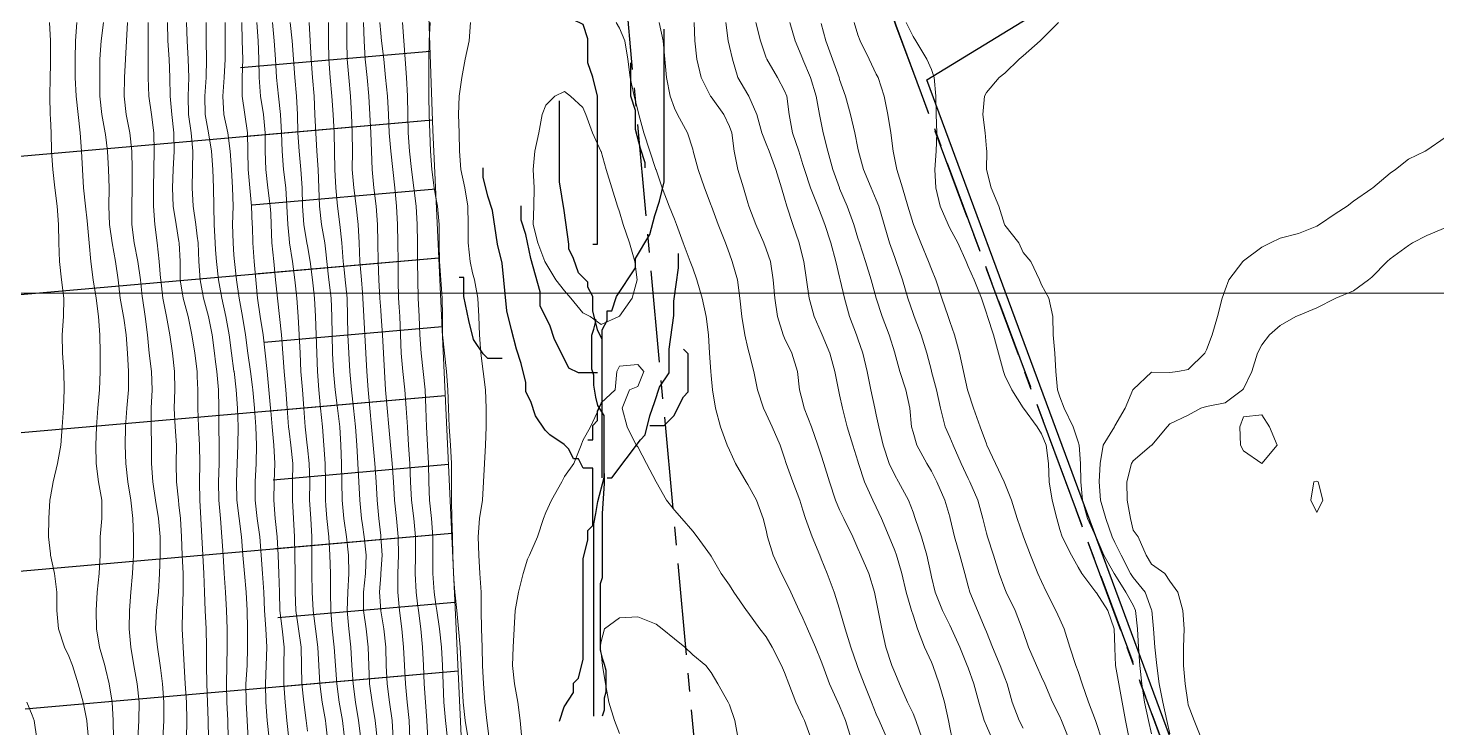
# Model space of a CAD drawing. Header units: centimetres. Extents: x 0 to 642158, y -847 to 649707.
# Drawn here: x 617117.14 to 617155.52, y 621375.55 to 621394.6 of the extents above; entities that cross this region are included whole.
import ezdxf

# ---------------------------------------------------------------- set-up
doc = ezdxf.new("R2010")
doc.units = ezdxf.units.CM
doc.header["$MEASUREMENT"] = 0
doc.linetypes.add('CENTERX2', pattern=[4, 2.5, -0.5, 0.5, -0.5])
for name, color, linetype, lineweight in [('MEV_grille', 254, 'Continuous', 9), ('MEV_schema paysager_V', 7, 'Continuous', 20), ('MEV_vegetal_V', 7, 'Continuous', 25), ('WAL_topographie 0.5', 253, 'Continuous', 20)]:
    doc.layers.add(name, color=color, linetype=linetype, lineweight=lineweight)
doc.layers.add('MEV_schema paysager_Ha', color=7, linetype='Continuous', lineweight=25, transparency=0.13)
doc.layers.add('SPW_batiments', color=7, linetype='Continuous')
doc.layers.add('SPW_parcellaire cadastral', color=7, linetype='CENTERX2', lineweight=25, true_color=0xff0542)
picture_1 = doc.add_image_def('image2.png', size_in_pixel=(6614, 11023))

# ---------------------------------------------------------------- blocks, each defined once
blk = doc.blocks.new('legende vegetal')
at = {"layer": 'MEV_vegetal_V'}
for points in [[(617132.426, 621388.528), (617132.556, 621388.528), (617132.556, 621392.555), (617132.426, 621393.074), (617132.296, 621393.464), (617132.296, 621394.113), (617132.166, 621394.503), (617131.906, 621394.633), (617131.906, 621394.763)], [(617132.296, 621383.203), (617132.426, 621383.203), (617132.426, 621383.593), (617132.556, 621383.723), (617132.556, 621383.982), (617132.686, 621384.242), (617132.686, 621386.19), (617132.816, 621386.45), (617132.816, 621386.71), (617132.946, 621386.71), (617133.076, 621387.1), (617133.595, 621387.879), (617133.595, 621388.139), (617133.985, 621388.788), (617134.115, 621389.307), (617134.245, 621389.697), (617134.375, 621390.217), (617134.375, 621394.373)], [(617133.855, 621390.606), (617133.855, 621390.736), (617133.725, 621391.126), (617133.595, 621391.645), (617133.595, 621392.165), (617133.466, 621392.555), (617133.466, 621393.464)], [(617132.686, 621382.164), (617132.686, 621385.931), (617132.556, 621386.19), (617132.426, 621386.71), (617132.426, 621387.1), (617132.296, 621387.359), (617132.296, 621387.489), (617132.036, 621387.749), (617131.906, 621388.139), (617131.776, 621388.398), (617131.776, 621388.528), (617131.647, 621389.437), (617131.517, 621390.217), (617131.517, 621392.425)], [(617131.517, 621375.54), (617131.647, 621375.93), (617131.906, 621376.32), (617131.906, 621376.579), (617132.036, 621376.709), (617132.166, 621377.228), (617132.166, 621379.956), (617132.296, 621380.476), (617132.296, 621380.735), (617132.426, 621380.865), (617132.426, 621382.424), (617132.166, 621382.424), (617132.036, 621382.683), (617131.906, 621382.683), (617131.776, 621382.944), (617131.647, 621383.073), (617131.257, 621383.333), (617131.127, 621383.463), (617130.867, 621383.852), (617130.737, 621384.242), (617130.607, 621384.502), (617130.607, 621384.762), (617130.477, 621385.281), (617130.347, 621385.671), (617130.217, 621386.19), (617130.087, 621386.71), (617129.957, 621388.009), (617129.827, 621388.528), (617129.698, 621389.437), (617129.567, 621389.827), (617129.438, 621390.347), (617129.438, 621390.606)], [(617132.556, 621385.021), (617132.036, 621385.021), (617131.776, 621385.151), (617131.647, 621385.411), (617131.386, 621385.931), (617131.257, 621386.32), (617130.997, 621386.84), (617130.997, 621387.23), (617130.737, 621388.139), (617130.607, 621388.788), (617130.477, 621389.178), (617130.477, 621389.567)], [(617132.816, 621382.164), (617132.946, 621382.164), (617133.725, 621383.203), (617133.855, 621383.333), (617133.985, 621383.852), (617134.115, 621384.242), (617134.245, 621384.632), (617134.505, 621385.021), (617134.505, 621385.671), (617134.635, 621386.58), (617134.635, 621386.97), (617134.765, 621387.879), (617134.765, 621388.269)], [(617129.957, 621385.411), (617129.567, 621385.411), (617129.438, 621385.541), (617129.178, 621385.931), (617129.048, 621386.45), (617128.918, 621387.1), (617128.918, 621387.619), (617128.788, 621387.619)], [(617132.46, 621375.675), (617132.46, 621380.917), (617132.514, 621381.19), (617132.569, 621381.517), (617132.733, 621382.173), (617132.733, 621383.865), (617132.569, 621384.138), (617132.514, 621384.356), (617132.46, 621384.684), (617132.46, 621384.957), (617132.405, 621385.121), (617132.405, 621386.049), (617132.46, 621386.213), (617132.514, 621386.431), (617132.514, 621386.486)], [(617133.985, 621383.593), (617134.375, 621383.593), (617134.505, 621383.723), (617134.635, 621383.852), (617134.895, 621384.372), (617135.024, 621384.502), (617135.024, 621385.541), (617134.895, 621385.671)], [(617132.733, 621382.282), (617132.733, 621382.008), (617132.679, 621381.19), (617132.679, 621379.443), (617132.624, 621379.279), (617132.624, 621377.477), (617132.679, 621377.259), (617132.733, 621377.095), (617132.787, 621376.931), (617132.787, 621376.331), (617132.733, 621376.167), (617132.733, 621375.839), (617132.679, 621375.675)]]:
    blk.add_lwpolyline(points, dxfattribs=at)
blk = doc.blocks.new('*U114')
at = {"layer": 'MEV_grille', "transparency": 33554687}
blk.add_lwpolyline([(-1338.461, 0), (1338.461, 0)], dxfattribs=at)
blk = doc.blocks.new('*U115')
at = {"layer": 'MEV_grille', "color": 0, "linetype": 'ByBlock', "lineweight": -2, "transparency": 16777216}
blk.add_blockref('*U114', (0, -1000), dxfattribs=at)

msp = doc.modelspace()

# ---------------------------------------------------------------- hatches: boundary and pattern name
at = {"layer": 'MEV_schema paysager_Ha', "transparency": 33554687}
h = msp.add_hatch(dxfattribs=at)
h.set_pattern_fill('ANSI31', color=60, scale=30, angle=320)
h.paths.add_polyline_path([(617169.617, 620973.194), (617165.143, 620997.552), (617163.049, 621011.729), (617162.573, 621023.432), (617161.336, 621028.189), (617160.67, 621031.995), (617159.432, 621036.467), (617156.475, 621053.969), (617156.906, 621060.001), (617157.984, 621066.14), (617158.414, 621069.802), (617158.199, 621075.295), (617157.014, 621080.142), (617155.505, 621084.988), (617154.751, 621088.973), (617151.842, 621094.789), (617149.148, 621099.205), (617146.994, 621101.252), (617145.377, 621102.544), (617143.546, 621103.621), (617141.391, 621107.391), (617140.307, 621121.334), (617138.581, 621134.515), (617137.596, 621148.681), (617137.947, 621158.301), (617138.342, 621166.601), (617137.255, 621176.482), (617136.069, 621187.153), (617134.618, 621206.801), (617133.841, 621215.056), (617132.235, 621238.569), (617131.105, 621276.162), (617130.662, 621320.72), (617129.383, 621365.826), (617128.171, 621391.821), (617126.408, 621441.701), (617124.527, 621449.888), (617124.527, 621453.399), (617124.884, 621455.482), (617126.075, 621456.85), (617127.265, 621458.873), (617127.265, 621461.254), (617125.649, 621473.672), (617125.524, 621482.896), (617125.025, 621497.979), (617124.776, 621519.544), (617124.92, 621540.094), (617125.983, 621565.584), (617126.337, 621580.453), (617126.163, 621598.374), (617127.186, 621608.874), (617130.532, 621615.192), (617131.834, 621617.887), (617134.298, 621627.22), (617135.042, 621631.96), (617135.135, 621640.047), (617136.158, 621649.713), (617136.911, 621670.5), (617129.26, 621649.205), (617124.61, 621628.36), (617120.259, 621606.016), (617117.259, 621583.371), (617115.237, 621541.083), (617114.562, 621520.401), (617115.536, 621487.717), (617112.094, 621474.528), (617111.291, 621462.83), (617115.078, 621434.173), (617114.685, 621412.686), (617116.517, 621383.817), (617118.213, 621359.713), (617121.633, 621297.519), (617122.293, 621280.379), (617124.809, 621252.783), (617126.661, 621222.595), (617125.403, 621211.007), (617126.795, 621190.875), (617128.52, 621169.158), (617130.485, 621161.793), (617131.444, 621155.186), (617130.649, 621150.827), (617132.125, 621142.753), (617132.79, 621125.456), (617134.954, 621111.319), (617137.702, 621098.468), (617139.749, 621087.381), (617141.795, 621083.246), (617143.417, 621082.42), (617144.557, 621081.575), (617145.493, 621080.194), (617145.463, 621077.083), (617144.023, 621074.463), (617144.278, 621071.03), (617145.295, 621066.579), (617147.455, 621053.531), (617147.76, 621048.137), (617148.575, 621044.067), (617151.222, 621037.452), (617151.12, 621031.956), (617151.633, 621023.148), (617154.427, 621011.658), (617158.897, 620988.919), (617162.537, 620970.568), (617168.729, 620939.186), (617182.921, 620879.156), (617188.263, 620855.446), (617193.71, 620854.003), (617187.498, 620892.108), (617176.811, 620939.879)])
h = msp.add_hatch(dxfattribs=at)
h.set_pattern_fill('ANSI31', color=60, scale=15, angle=320)
h.paths.add_polyline_path([(617169.617, 620973.194), (617165.143, 620997.552), (617163.049, 621011.729), (617162.573, 621023.432), (617161.336, 621028.189), (617160.67, 621031.995), (617159.432, 621036.467), (617156.475, 621053.969), (617156.906, 621060.001), (617157.984, 621066.14), (617158.414, 621069.802), (617158.199, 621075.295), (617157.014, 621080.142), (617155.505, 621084.988), (617154.751, 621088.973), (617151.842, 621094.789), (617149.148, 621099.205), (617146.994, 621101.252), (617145.377, 621102.544), (617143.546, 621103.621), (617141.391, 621107.391), (617140.307, 621121.334), (617138.581, 621134.515), (617137.596, 621148.681), (617137.947, 621158.301), (617138.342, 621166.601), (617137.255, 621176.482), (617136.069, 621187.153), (617134.618, 621206.801), (617133.841, 621215.056), (617132.235, 621238.569), (617131.105, 621276.162), (617130.662, 621320.72), (617129.383, 621365.826), (617128.171, 621391.821), (617126.408, 621441.701), (617124.527, 621449.888), (617124.527, 621453.399), (617124.884, 621455.482), (617126.075, 621456.85), (617127.265, 621458.873), (617127.265, 621461.254), (617125.649, 621473.672), (617125.524, 621482.896), (617125.025, 621497.979), (617124.776, 621519.544), (617124.92, 621540.094), (617125.983, 621565.584), (617126.337, 621580.453), (617126.163, 621598.374), (617127.186, 621608.874), (617130.532, 621615.192), (617131.834, 621617.887), (617134.298, 621627.22), (617135.042, 621631.96), (617135.135, 621640.047), (617136.158, 621649.713), (617136.911, 621670.5), (617132.957, 621648.368), (617129.989, 621627.895), (617123.162, 621605.493), (617122.123, 621583.834), (617121.418, 621540.656), (617120.578, 621519.454), (617120.8, 621487.646), (617120.576, 621474.663), (617119.681, 621463.134), (617121.439, 621434.424), (617121.208, 621413.2), (617123.756, 621383.971), (617124.633, 621359.105), (617126.907, 621297.599), (617127.217, 621280.099), (617128.476, 621252.652), (617130.286, 621222.294), (617130.788, 621212.114), (617133.595, 621189.8), (617133.864, 621168.997), (617134.545, 621163.04), (617136.407, 621155.367), (617136.033, 621153.22), (617137.061, 621150.231), (617136.705, 621143.134), (617138.509, 621125.82), (617138.985, 621114.157), (617141.16, 621102.299), (617147.01, 621090.064), (617151.616, 621087.22), (617153.107, 621084.646), (617154.311, 621082.965), (617155.38, 621081.272), (617156.272, 621077.352), (617156.539, 621073.164), (617152.956, 621057.576), (617153.92, 621035.982), (617159.694, 621019.068), (617160.419, 620997.657), (617177.679, 620920.157), (617193.56, 620854.923), (617187.498, 620892.108)])

# ---------------------------------------------------------------- linework, layer by layer
at = {"layer": 'MEV_schema paysager_V', "color": 7, "true_color": 0xffffff}
msp.add_lwpolyline([(617133.841, 621215.056), (617132.235, 621238.569), (617131.105, 621276.162), (617130.662, 621320.72), (617129.383, 621365.826), (617128.171, 621391.821), (617126.408, 621441.701), (617124.527, 621449.888), (617124.527, 621453.399), (617124.884, 621455.482), (617126.075, 621456.85), (617127.265, 621458.873), (617127.265, 621461.254), (617125.649, 621473.672)], dxfattribs=at)
at = {"layer": 'SPW_batiments'}
msp.add_lwpolyline([(617201.563, 621358.395), (617171.366, 621339.709), (617171.616, 621339.226), (617173.366, 621340.259), (617175.766, 621336.459), (617181.533, 621339.96), (617188.617, 621328.078), (617170.219, 621316.859), (617163.584, 621334.391), (617157.932, 621349.19), (617141.627, 621393.188), (617169.725, 621410.341), (617201.563, 621358.395)], dxfattribs=at)
at = {"layer": 'SPW_parcellaire cadastral'}
for points in [[(617203.733, 621379.897), (617206.392, 621375.154), (617207.255, 621373.616), (617197.775, 621367.833), (617196.57, 621367.098), (617159.465, 621344.465), (617140.785, 621394.676), (617136.513, 621406.936), (617135.38, 621410.293), (617132.11, 621409.755), (617130.009, 621451.1)], [(617201.035, 621235.28), (617133.725, 621215.689), (617131.404, 621239.475), (617134.863, 621279.597), (617137.651, 621349.657), (617132.11, 621409.755), (617135.38, 621410.293), (617136.513, 621406.936), (617140.785, 621394.676), (617159.465, 621344.465), (617169.362, 621317.866), (617174.805, 621303.598), (617201.035, 621235.28)]]:
    msp.add_lwpolyline(points, dxfattribs=at)
at = {"layer": 'WAL_topographie 0.5'}
for points in [[(617118.783, 621375.25), (617118.75, 621375.635), (617118.737, 621375.75), (617118.641, 621376.25), (617118.508, 621376.75), (617118.346, 621377.25), (617118.25, 621377.5), (617118.128, 621377.75), (617117.965, 621378.25), (617117.927, 621378.75), (617117.919, 621379.25), (617117.859, 621379.75), (617117.754, 621380.25), (617117.75, 621380.287), (617117.698, 621380.75), (617117.701, 621381.25), (617117.734, 621381.75), (617117.75, 621381.84), (617117.825, 621382.25), (617117.945, 621382.75), (617118.028, 621383.25), (617118.068, 621383.75), (617118.105, 621384.25), (617118.124, 621384.75), (617118.11, 621385.25), (617118.078, 621385.75), (617118.067, 621386.25), (617118.106, 621386.75), (617118.115, 621387.25), (617118.049, 621387.75), (617117.994, 621388.25), (617117.974, 621388.75), (617117.968, 621389.25), (617117.932, 621389.75), (617117.873, 621390.25), (617117.814, 621390.75), (617117.777, 621391.25), (617117.765, 621391.75), (617117.75, 621392.139), (617117.745, 621392.25), (617117.732, 621392.75), (617117.745, 621393.25), (617117.75, 621393.607), (617117.752, 621393.75), (617117.75, 621394.083), (617117.749, 621394.25), (617117.728, 621394.75)], [(617119.466, 621375.25), (617119.459, 621375.75), (617119.43, 621376.25), (617119.352, 621376.75), (617119.25, 621377.165), (617119.228, 621377.25), (617119.089, 621377.75), (617119.008, 621378.25), (617118.998, 621378.75), (617119.023, 621379.25), (617119.078, 621379.75), (617119.101, 621380.25), (617119.102, 621380.75), (617119.152, 621381.25), (617119.153, 621381.75), (617119.06, 621382.25), (617118.998, 621382.75), (617118.988, 621383.25), (617119.001, 621383.75), (617119.042, 621384.25), (617119.084, 621384.75), (617119.1, 621385.25), (617119.103, 621385.75), (617119.094, 621386.25), (617119.057, 621386.75), (617118.992, 621387.25), (617118.915, 621387.75), (617118.847, 621388.25), (617118.801, 621388.75), (617118.761, 621389.25), (617118.75, 621389.353), (617118.702, 621389.75), (617118.652, 621390.25), (617118.623, 621390.75), (617118.599, 621391.25), (617118.562, 621391.75), (617118.503, 621392.25), (617118.451, 621392.75), (617118.427, 621393.25), (617118.419, 621393.75), (617118.433, 621394.25), (617118.467, 621394.75)], [(617120.128, 621375.25), (617120.156, 621375.75), (617120.165, 621376.25), (617120.109, 621376.75), (617120.025, 621377.25), (617119.942, 621377.75), (617119.896, 621378.25), (617119.9, 621378.75), (617119.94, 621379.25), (617119.987, 621379.75), (617120.014, 621380.25), (617120.015, 621380.75), (617119.996, 621381.25), (617119.942, 621381.75), (617119.858, 621382.25), (617119.802, 621382.75), (617119.787, 621383.25), (617119.795, 621383.75), (617119.835, 621384.25), (617119.874, 621384.75), (617119.873, 621385.25), (617119.848, 621385.75), (617119.816, 621386.25), (617119.75, 621386.701), (617119.742, 621386.75), (617119.65, 621387.25), (617119.593, 621387.75), (617119.523, 621388.25), (617119.428, 621388.75), (617119.361, 621389.25), (617119.344, 621389.75), (617119.346, 621390.25), (617119.333, 621390.75), (617119.306, 621391.25), (617119.25, 621391.703), (617119.244, 621391.75), (617119.148, 621392.25), (617119.091, 621392.75), (617119.091, 621393.25), (617119.097, 621393.75), (617119.127, 621394.25), (617119.197, 621394.75)], [(617120.807, 621375.25), (617120.837, 621375.75), (617120.839, 621376.25), (617120.8, 621376.75), (617120.75, 621377.188), (617120.742, 621377.25), (617120.668, 621377.75), (617120.616, 621378.25), (617120.637, 621378.75), (617120.692, 621379.25), (617120.724, 621379.75), (617120.742, 621380.25), (617120.741, 621380.75), (617120.696, 621381.25), (617120.613, 621381.75), (617120.535, 621382.25), (617120.503, 621382.75), (617120.502, 621383.25), (617120.494, 621383.75), (617120.497, 621384.25), (617120.517, 621384.75), (617120.5, 621385.25), (617120.443, 621385.75), (617120.394, 621386.25), (617120.328, 621386.75), (617120.254, 621387.25), (617120.25, 621387.292), (617120.201, 621387.75), (617120.126, 621388.25), (617120.028, 621388.75), (617119.966, 621389.25), (617119.966, 621389.75), (617119.98, 621390.25), (617119.975, 621390.75), (617119.963, 621391.25), (617119.915, 621391.75), (617119.815, 621392.25), (617119.755, 621392.75), (617119.771, 621393.25), (617119.795, 621393.75), (617119.82, 621394.25), (617119.849, 621394.75)], [(617121.457, 621375.25), (617121.465, 621375.75), (617121.452, 621376.25), (617121.418, 621376.75), (617121.391, 621377.25), (617121.368, 621377.75), (617121.341, 621378.25), (617121.345, 621378.75), (617121.364, 621379.25), (617121.362, 621379.75), (617121.342, 621380.25), (617121.323, 621380.75), (617121.291, 621381.25), (617121.25, 621381.623), (617121.235, 621381.75), (617121.186, 621382.25), (617121.178, 621382.75), (617121.181, 621383.25), (617121.149, 621383.75), (617121.119, 621384.25), (617121.134, 621384.75), (617121.132, 621385.25), (617121.075, 621385.75), (617121.003, 621386.25), (617120.914, 621386.75), (617120.813, 621387.25), (617120.753, 621387.75), (617120.75, 621387.789), (617120.715, 621388.25), (617120.661, 621388.75), (617120.594, 621389.25), (617120.559, 621389.75), (617120.555, 621390.25), (617120.563, 621390.75), (617120.578, 621391.25), (617120.565, 621391.75), (617120.499, 621392.25), (617120.434, 621392.75), (617120.416, 621393.25), (617120.416, 621393.75), (617120.409, 621394.25), (617120.412, 621394.75)], [(617122.053, 621375.25), (617122.048, 621375.75), (617122.03, 621376.25), (617122.008, 621376.75), (617121.999, 621377.25), (617122.001, 621377.75), (617121.994, 621378.25), (617121.968, 621378.75), (617121.946, 621379.25), (617121.926, 621379.75), (617121.898, 621380.25), (617121.875, 621380.75), (617121.848, 621381.25), (617121.815, 621381.75), (617121.807, 621382.25), (617121.819, 621382.75), (617121.813, 621383.25), (617121.786, 621383.75), (617121.764, 621384.25), (617121.764, 621384.75), (617121.75, 621385.115), (617121.745, 621385.25), (617121.684, 621385.75), (617121.603, 621386.25), (617121.499, 621386.75), (617121.368, 621387.25), (617121.287, 621387.75), (617121.279, 621388.25), (617121.256, 621388.75), (617121.25, 621388.787), (617121.172, 621389.25), (617121.095, 621389.75), (617121.072, 621390.25), (617121.092, 621390.75), (617121.12, 621391.25), (617121.11, 621391.75), (617121.056, 621392.25), (617121.013, 621392.75), (617121.001, 621393.25), (617120.983, 621393.75), (617120.951, 621394.25), (617120.938, 621394.75)], [(617122.594, 621375.25), (617122.578, 621375.75), (617122.551, 621376.25), (617122.542, 621376.75), (617122.559, 621377.25), (617122.568, 621377.75), (617122.562, 621378.25), (617122.547, 621378.75), (617122.518, 621379.25), (617122.481, 621379.75), (617122.451, 621380.25), (617122.423, 621380.75), (617122.382, 621381.25), (617122.337, 621381.75), (617122.328, 621382.25), (617122.347, 621382.75), (617122.344, 621383.25), (617122.333, 621383.75), (617122.336, 621384.25), (617122.324, 621384.75), (617122.278, 621385.25), (617122.25, 621385.511), (617122.221, 621385.75), (617122.154, 621386.25), (617122.053, 621386.75), (617121.922, 621387.25), (617121.824, 621387.75), (617121.796, 621388.25), (617121.771, 621388.75), (617121.75, 621388.932), (617121.708, 621389.25), (617121.637, 621389.75), (617121.606, 621390.25), (617121.618, 621390.75), (617121.626, 621391.25), (617121.58, 621391.75), (617121.515, 621392.25), (617121.5, 621392.75), (617121.517, 621393.25), (617121.501, 621393.75), (617121.47, 621394.25), (617121.458, 621394.75)], [(617123.14, 621375.25), (617123.11, 621375.75), (617123.078, 621376.25), (617123.075, 621376.75), (617123.106, 621377.25), (617123.121, 621377.75), (617123.115, 621378.25), (617123.106, 621378.75), (617123.082, 621379.25), (617123.034, 621379.75), (617122.992, 621380.25), (617122.954, 621380.75), (617122.892, 621381.25), (617122.83, 621381.75), (617122.816, 621382.25), (617122.841, 621382.75), (617122.857, 621383.25), (617122.862, 621383.75), (617122.849, 621384.25), (617122.812, 621384.75), (617122.751, 621385.25), (617122.75, 621385.258), (617122.681, 621385.75), (617122.619, 621386.25), (617122.532, 621386.75), (617122.419, 621387.25), (617122.326, 621387.75), (617122.276, 621388.25), (617122.25, 621388.568), (617122.236, 621388.75), (617122.206, 621389.25), (617122.2, 621389.75), (617122.193, 621390.25), (617122.176, 621390.75), (617122.138, 621391.25), (617122.051, 621391.75), (617121.963, 621392.25), (617121.96, 621392.75), (617121.996, 621393.25), (617122, 621393.75), (617121.992, 621394.25), (617121.993, 621394.75)], [(617123.705, 621375.25), (617123.658, 621375.75), (617123.621, 621376.25), (617123.611, 621376.75), (617123.629, 621377.25), (617123.641, 621377.75), (617123.613, 621378.25), (617123.58, 621378.75), (617123.563, 621379.25), (617123.528, 621379.75), (617123.489, 621380.25), (617123.451, 621380.75), (617123.384, 621381.25), (617123.33, 621381.75), (617123.327, 621382.25), (617123.352, 621382.75), (617123.363, 621383.25), (617123.348, 621383.75), (617123.309, 621384.25), (617123.259, 621384.75), (617123.25, 621384.828), (617123.202, 621385.25), (617123.131, 621385.75), (617123.064, 621386.25), (617122.983, 621386.75), (617122.887, 621387.25), (617122.814, 621387.75), (617122.765, 621388.25), (617122.75, 621388.419), (617122.723, 621388.75), (617122.708, 621389.25), (617122.723, 621389.75), (617122.713, 621390.25), (617122.68, 621390.75), (617122.648, 621391.25), (617122.578, 621391.75), (617122.475, 621392.25), (617122.45, 621392.75), (617122.486, 621393.25), (617122.512, 621393.75), (617122.512, 621394.25), (617122.51, 621394.75)], [(617124.241, 621375.25), (617124.188, 621375.75), (617124.14, 621376.25), (617124.108, 621376.75), (617124.109, 621377.25), (617124.115, 621377.75), (617124.06, 621378.25), (617124.003, 621378.75), (617123.992, 621379.25), (617123.976, 621379.75), (617123.952, 621380.25), (617123.925, 621380.75), (617123.872, 621381.25), (617123.833, 621381.75), (617123.843, 621382.25), (617123.861, 621382.75), (617123.838, 621383.25), (617123.789, 621383.75), (617123.75, 621384.182), (617123.744, 621384.25), (617123.702, 621384.75), (617123.656, 621385.25), (617123.603, 621385.75), (617123.541, 621386.25), (617123.467, 621386.75), (617123.391, 621387.25), (617123.341, 621387.75), (617123.302, 621388.25), (617123.265, 621388.75), (617123.25, 621389.192), (617123.248, 621389.25), (617123.23, 621389.75), (617123.182, 621390.25), (617123.135, 621390.75), (617123.128, 621391.25), (617123.121, 621391.75), (617123.044, 621392.25), (617122.971, 621392.75), (617122.972, 621393.25), (617122.989, 621393.75), (617122.977, 621394.25), (617122.961, 621394.75)], [(617124.75, 621375.461), (617124.716, 621375.75), (617124.65, 621376.25), (617124.601, 621376.75), (617124.585, 621377.25), (617124.576, 621377.75), (617124.51, 621378.25), (617124.434, 621378.75), (617124.421, 621379.25), (617124.416, 621379.75), (617124.405, 621380.25), (617124.399, 621380.75), (617124.368, 621381.25), (617124.34, 621381.75), (617124.348, 621382.25), (617124.349, 621382.75), (617124.298, 621383.25), (617124.25, 621383.624), (617124.234, 621383.75), (617124.198, 621384.25), (617124.159, 621384.75), (617124.115, 621385.25), (617124.081, 621385.75), (617124.04, 621386.25), (617123.991, 621386.75), (617123.936, 621387.25), (617123.885, 621387.75), (617123.831, 621388.25), (617123.785, 621388.75), (617123.765, 621389.25), (617123.75, 621389.55), (617123.739, 621389.75), (617123.676, 621390.25), (617123.613, 621390.75), (617123.598, 621391.25), (617123.602, 621391.75), (617123.553, 621392.25), (617123.469, 621392.75), (617123.433, 621393.25), (617123.431, 621393.75), (617123.406, 621394.25), (617123.374, 621394.75)], [(617125.296, 621375.25), (617125.25, 621375.661), (617125.239, 621375.75), (617125.151, 621376.25), (617125.092, 621376.75), (617125.062, 621377.25), (617125.033, 621377.75), (617124.972, 621378.25), (617124.906, 621378.75), (617124.884, 621379.25), (617124.875, 621379.75), (617124.869, 621380.25), (617124.869, 621380.75), (617124.839, 621381.25), (617124.81, 621381.75), (617124.816, 621382.25), (617124.802, 621382.75), (617124.75, 621383.186), (617124.742, 621383.25), (617124.686, 621383.75), (617124.651, 621384.25), (617124.613, 621384.75), (617124.575, 621385.25), (617124.551, 621385.75), (617124.528, 621386.25), (617124.498, 621386.75), (617124.458, 621387.25), (617124.407, 621387.75), (617124.34, 621388.25), (617124.262, 621388.75), (617124.25, 621388.868), (617124.214, 621389.25), (617124.192, 621389.75), (617124.16, 621390.25), (617124.102, 621390.75), (617124.058, 621391.25), (617124.043, 621391.75), (617124.018, 621392.25), (617123.962, 621392.75), (617123.909, 621393.25), (617123.884, 621393.75), (617123.848, 621394.25), (617123.795, 621394.75)], [(617125.75, 621375.354), (617125.702, 621375.75), (617125.613, 621376.25), (617125.552, 621376.75), (617125.518, 621377.25), (617125.479, 621377.75), (617125.426, 621378.25), (617125.385, 621378.75), (617125.377, 621379.25), (617125.376, 621379.75), (617125.358, 621380.25), (617125.333, 621380.75), (617125.279, 621381.25), (617125.25, 621381.609), (617125.239, 621381.75), (617125.246, 621382.25), (617125.232, 621382.75), (617125.201, 621383.25), (617125.164, 621383.75), (617125.11, 621384.25), (617125.062, 621384.75), (617125.024, 621385.25), (617125.004, 621385.75), (617124.989, 621386.25), (617124.975, 621386.75), (617124.945, 621387.25), (617124.888, 621387.75), (617124.823, 621388.25), (617124.75, 621388.671), (617124.736, 621388.75), (617124.654, 621389.25), (617124.62, 621389.75), (617124.609, 621390.25), (617124.575, 621390.75), (617124.525, 621391.25), (617124.493, 621391.75), (617124.478, 621392.25), (617124.453, 621392.75), (617124.41, 621393.25), (617124.372, 621393.75), (617124.332, 621394.25), (617124.276, 621394.75)], [(617126.206, 621375.25), (617126.144, 621375.75), (617126.058, 621376.25), (617125.995, 621376.75), (617125.964, 621377.25), (617125.929, 621377.75), (617125.875, 621378.25), (617125.835, 621378.75), (617125.849, 621379.25), (617125.883, 621379.75), (617125.872, 621380.25), (617125.816, 621380.75), (617125.75, 621381.186), (617125.741, 621381.25), (617125.696, 621381.75), (617125.691, 621382.25), (617125.675, 621382.75), (617125.66, 621383.25), (617125.632, 621383.75), (617125.571, 621384.25), (617125.51, 621384.75), (617125.463, 621385.25), (617125.438, 621385.75), (617125.424, 621386.25), (617125.42, 621386.75), (617125.398, 621387.25), (617125.338, 621387.75), (617125.28, 621388.25), (617125.25, 621388.512), (617125.221, 621388.75), (617125.135, 621389.25), (617125.077, 621389.75), (617125.06, 621390.25), (617125.041, 621390.75), (617125.011, 621391.25), (617124.976, 621391.75), (617124.954, 621392.25), (617124.93, 621392.75), (617124.891, 621393.25), (617124.854, 621393.75), (617124.827, 621394.25), (617124.801, 621394.75)], [(617126.648, 621375.25), (617126.599, 621375.75), (617126.513, 621376.25), (617126.446, 621376.75), (617126.421, 621377.25), (617126.401, 621377.75), (617126.347, 621378.25), (617126.277, 621378.75), (617126.277, 621379.25), (617126.334, 621379.75), (617126.35, 621380.25), (617126.297, 621380.75), (617126.25, 621381.075), (617126.223, 621381.25), (617126.176, 621381.75), (617126.15, 621382.25), (617126.121, 621382.75), (617126.093, 621383.25), (617126.06, 621383.75), (617126.01, 621384.25), (617125.955, 621384.75), (617125.907, 621385.25), (617125.875, 621385.75), (617125.853, 621386.25), (617125.846, 621386.75), (617125.83, 621387.25), (617125.778, 621387.75), (617125.75, 621388.03), (617125.728, 621388.25), (617125.692, 621388.75), (617125.638, 621389.25), (617125.569, 621389.75), (617125.523, 621390.25), (617125.5, 621390.75), (617125.492, 621391.25), (617125.476, 621391.75), (617125.448, 621392.25), (617125.419, 621392.75), (617125.374, 621393.25), (617125.337, 621393.75), (617125.327, 621394.25), (617125.329, 621394.75)], [(617127.085, 621375.25), (617127.059, 621375.75), (617126.988, 621376.25), (617126.921, 621376.75), (617126.899, 621377.25), (617126.884, 621377.75), (617126.834, 621378.25), (617126.75, 621378.739), (617126.748, 621378.75), (617126.713, 621379.25), (617126.75, 621379.709), (617126.753, 621379.75), (617126.786, 621380.25), (617126.754, 621380.75), (617126.75, 621380.785), (617126.696, 621381.25), (617126.651, 621381.75), (617126.621, 621382.25), (617126.583, 621382.75), (617126.539, 621383.25), (617126.495, 621383.75), (617126.447, 621384.25), (617126.403, 621384.75), (617126.371, 621385.25), (617126.345, 621385.75), (617126.314, 621386.25), (617126.289, 621386.75), (617126.263, 621387.25), (617126.25, 621387.399), (617126.22, 621387.75), (617126.182, 621388.25), (617126.159, 621388.75), (617126.136, 621389.25), (617126.082, 621389.75), (617126.012, 621390.25), (617125.974, 621390.75), (617125.976, 621391.25), (617125.973, 621391.75), (617125.949, 621392.25), (617125.926, 621392.75), (617125.882, 621393.25), (617125.836, 621393.75), (617125.822, 621394.25), (617125.826, 621394.75)], [(617127.538, 621375.25), (617127.524, 621375.75), (617127.472, 621376.25), (617127.419, 621376.75), (617127.395, 621377.25), (617127.371, 621377.75), (617127.322, 621378.25), (617127.259, 621378.75), (617127.25, 621378.851), (617127.215, 621379.25), (617127.218, 621379.75), (617127.234, 621380.25), (617127.224, 621380.75), (617127.173, 621381.25), (617127.122, 621381.75), (617127.096, 621382.25), (617127.061, 621382.75), (617127.013, 621383.25), (617126.969, 621383.75), (617126.921, 621384.25), (617126.88, 621384.75), (617126.851, 621385.25), (617126.824, 621385.75), (617126.796, 621386.25), (617126.763, 621386.75), (617126.75, 621386.925), (617126.727, 621387.25), (617126.7, 621387.75), (617126.682, 621388.25), (617126.668, 621388.75), (617126.658, 621389.25), (617126.626, 621389.75), (617126.563, 621390.25), (617126.517, 621390.75), (617126.498, 621391.25), (617126.477, 621391.75), (617126.45, 621392.25), (617126.423, 621392.75), (617126.375, 621393.25), (617126.327, 621393.75), (617126.292, 621394.25), (617126.274, 621394.75)], [(617128.027, 621375.25), (617128.005, 621375.75), (617127.964, 621376.25), (617127.935, 621376.75), (617127.915, 621377.25), (617127.885, 621377.75), (617127.837, 621378.25), (617127.773, 621378.75), (617127.75, 621378.928), (617127.71, 621379.25), (617127.684, 621379.75), (617127.693, 621380.25), (617127.692, 621380.75), (617127.646, 621381.25), (617127.588, 621381.75), (617127.561, 621382.25), (617127.539, 621382.75), (617127.503, 621383.25), (617127.473, 621383.75), (617127.443, 621384.25), (617127.404, 621384.75), (617127.351, 621385.25), (617127.304, 621385.75), (617127.288, 621386.25), (617127.266, 621386.75), (617127.25, 621387), (617127.234, 621387.25), (617127.224, 621387.75), (617127.223, 621388.25), (617127.212, 621388.75), (617127.203, 621389.25), (617127.18, 621389.75), (617127.131, 621390.25), (617127.074, 621390.75), (617127.02, 621391.25), (617126.981, 621391.75), (617126.96, 621392.25), (617126.933, 621392.75), (617126.881, 621393.25), (617126.83, 621393.75), (617126.773, 621394.25), (617126.75, 621394.459), (617126.726, 621394.75)], [(617128.564, 621375.25), (617128.512, 621375.75), (617128.468, 621376.25), (617128.448, 621376.75), (617128.43, 621377.25), (617128.4, 621377.75), (617128.351, 621378.25), (617128.276, 621378.75), (617128.25, 621378.911), (617128.2, 621379.25), (617128.165, 621379.75), (617128.171, 621380.25), (617128.169, 621380.75), (617128.131, 621381.25), (617128.08, 621381.75), (617128.054, 621382.25), (617128.047, 621382.75), (617128.024, 621383.25), (617127.997, 621383.75), (617127.98, 621384.25), (617127.954, 621384.75), (617127.903, 621385.25), (617127.846, 621385.75), (617127.815, 621386.25), (617127.796, 621386.75), (617127.771, 621387.25), (617127.756, 621387.75), (617127.751, 621388.25), (617127.75, 621388.5), (617127.749, 621388.75), (617127.744, 621389.25), (617127.713, 621389.75), (617127.651, 621390.25), (617127.584, 621390.75), (617127.529, 621391.25), (617127.497, 621391.75), (617127.49, 621392.25), (617127.477, 621392.75), (617127.449, 621393.25), (617127.416, 621393.75), (617127.377, 621394.25), (617127.339, 621394.75)], [(617129.127, 621375.25), (617129.049, 621375.75), (617128.994, 621376.25), (617128.966, 621376.75), (617128.941, 621377.25), (617128.911, 621377.75), (617128.87, 621378.25), (617128.822, 621378.75), (617128.769, 621379.25), (617128.75, 621379.47), (617128.73, 621379.75), (617128.716, 621380.25), (617128.705, 621380.75), (617128.689, 621381.25), (617128.677, 621381.75), (617128.673, 621382.25), (617128.677, 621382.75), (617128.652, 621383.25), (617128.613, 621383.75), (617128.597, 621384.25), (617128.58, 621384.75), (617128.543, 621385.25), (617128.484, 621385.75), (617128.435, 621386.25), (617128.428, 621386.75), (617128.422, 621387.25), (617128.381, 621387.75), (617128.345, 621388.25), (617128.343, 621388.75), (617128.343, 621389.25), (617128.295, 621389.75), (617128.25, 621389.977), (617128.207, 621390.25), (617128.138, 621390.75), (617128.105, 621391.25), (617128.089, 621391.75), (617128.071, 621392.25), (617128.059, 621392.75), (617128.057, 621393.25), (617128.059, 621393.75), (617128.071, 621394.25), (617128.098, 621394.75)], [(617129.7, 621375.25), (617129.635, 621375.75), (617129.58, 621376.25), (617129.548, 621376.75), (617129.523, 621377.25), (617129.507, 621377.75), (617129.495, 621378.25), (617129.487, 621378.75), (617129.48, 621379.25), (617129.452, 621379.75), (617129.418, 621380.25), (617129.4, 621380.75), (617129.443, 621381.25), (617129.517, 621381.75), (617129.548, 621382.25), (617129.573, 621382.75), (617129.606, 621383.25), (617129.62, 621383.75), (617129.618, 621384.25), (617129.599, 621384.75), (617129.541, 621385.25), (617129.471, 621385.75), (617129.436, 621386.25), (617129.42, 621386.75), (617129.391, 621387.25), (617129.301, 621387.75), (617129.25, 621387.935), (617129.186, 621388.25), (617129.134, 621388.75), (617129.133, 621389.25), (617129.124, 621389.75), (617129.036, 621390.25), (617128.929, 621390.75), (617128.897, 621391.25), (617128.885, 621391.75), (617128.868, 621392.25), (617128.888, 621392.75), (617128.955, 621393.25), (617129.052, 621393.75), (617129.159, 621394.25), (617129.192, 621394.75)], [(617133.159, 621394.75), (617133.25, 621394.595), (617133.4, 621394.25), (617133.476, 621393.75), (617133.542, 621393.25), (617133.653, 621392.75), (617133.75, 621392.361), (617133.776, 621392.25), (617133.914, 621391.75), (617134.078, 621391.25), (617134.247, 621390.75), (617134.25, 621390.742), (617134.419, 621390.25), (617134.609, 621389.75), (617134.75, 621389.396), (617134.807, 621389.25), (617134.991, 621388.75), (617135.181, 621388.25), (617135.25, 621388.067), (617135.359, 621387.75), (617135.503, 621387.25), (617135.614, 621386.75), (617135.68, 621386.25), (617135.704, 621385.75), (617135.741, 621385.25), (617135.75, 621385.143), (617135.785, 621384.75), (617135.867, 621384.25), (617136.005, 621383.75), (617136.182, 621383.25), (617136.25, 621383.108), (617136.413, 621382.75), (617136.706, 621382.25), (617136.75, 621382.179), (617136.986, 621381.75), (617137.17, 621381.25), (617137.25, 621380.929), (617137.289, 621380.75), (617137.44, 621380.25), (617137.671, 621379.75), (617137.75, 621379.6), (617137.92, 621379.25), (617138.149, 621378.75), (617138.25, 621378.537), (617138.372, 621378.25), (617138.592, 621377.75), (617138.75, 621377.37), (617138.795, 621377.25), (617138.977, 621376.75), (617139.205, 621376.25), (617139.25, 621376.149), (617139.411, 621375.75), (617139.564, 621375.25)], [(617134.338, 621394.75), (617134.441, 621394.25), (617134.488, 621393.75), (617134.535, 621393.25), (617134.633, 621392.75), (617134.75, 621392.421), (617134.832, 621392.25), (617135.109, 621391.75), (617135.25, 621391.301), (617135.264, 621391.25), (617135.395, 621390.75), (617135.572, 621390.25), (617135.75, 621389.766), (617135.755, 621389.75), (617135.938, 621389.25), (617136.138, 621388.75), (617136.25, 621388.453), (617136.326, 621388.25), (617136.464, 621387.75), (617136.529, 621387.25), (617136.583, 621386.75), (617136.664, 621386.25), (617136.75, 621385.889), (617136.787, 621385.75), (617136.913, 621385.25), (617137.015, 621384.75), (617137.178, 621384.25), (617137.25, 621384.101), (617137.413, 621383.75), (617137.633, 621383.25), (617137.75, 621382.896), (617137.791, 621382.75), (617137.972, 621382.25), (617138.163, 621381.75), (617138.25, 621381.476), (617138.324, 621381.25), (617138.501, 621380.75), (617138.708, 621380.25), (617138.75, 621380.151), (617138.912, 621379.75), (617139.105, 621379.25), (617139.25, 621378.783), (617139.259, 621378.75), (617139.4, 621378.25), (617139.56, 621377.75), (617139.731, 621377.25), (617139.75, 621377.2), (617139.923, 621376.75), (617140.116, 621376.25), (617140.25, 621375.922), (617140.329, 621375.75), (617140.544, 621375.25)], [(617135.291, 621394.75), (617135.304, 621394.25), (617135.359, 621393.75), (617135.48, 621393.25), (617135.735, 621392.75), (617135.75, 621392.73), (617136.1, 621392.25), (617136.25, 621391.92), (617136.31, 621391.75), (617136.374, 621391.25), (617136.481, 621390.75), (617136.634, 621390.25), (617136.75, 621389.845), (617136.778, 621389.75), (617136.967, 621389.25), (617137.185, 621388.75), (617137.25, 621388.578), (617137.365, 621388.25), (617137.442, 621387.75), (617137.482, 621387.25), (617137.561, 621386.75), (617137.713, 621386.25), (617137.75, 621386.163), (617137.952, 621385.75), (617138.103, 621385.25), (617138.161, 621384.75), (617138.25, 621384.407), (617138.287, 621384.25), (617138.484, 621383.75), (617138.661, 621383.25), (617138.75, 621382.971), (617138.823, 621382.75), (617138.974, 621382.25), (617139.135, 621381.75), (617139.25, 621381.486), (617139.363, 621381.25), (617139.608, 621380.75), (617139.75, 621380.435), (617139.832, 621380.25), (617140.043, 621379.75), (617140.201, 621379.25), (617140.25, 621379.019), (617140.302, 621378.75), (617140.397, 621378.25), (617140.507, 621377.75), (617140.675, 621377.25), (617140.75, 621377.062), (617140.885, 621376.75), (617141.102, 621376.25), (617141.25, 621375.943), (617141.329, 621375.75), (617141.501, 621375.25)], [(617136.151, 621394.75), (617136.218, 621394.25), (617136.25, 621394.097), (617136.329, 621393.75), (617136.481, 621393.25), (617136.75, 621392.796), (617136.778, 621392.75), (617136.999, 621392.25), (617137.128, 621391.75), (617137.25, 621391.451), (617137.334, 621391.25), (617137.514, 621390.75), (617137.664, 621390.25), (617137.75, 621389.973), (617137.815, 621389.75), (617137.977, 621389.25), (617138.146, 621388.75), (617138.25, 621388.344), (617138.273, 621388.25), (617138.348, 621387.75), (617138.424, 621387.25), (617138.557, 621386.75), (617138.75, 621386.312), (617138.775, 621386.25), (617138.982, 621385.75), (617139.12, 621385.25), (617139.22, 621384.75), (617139.25, 621384.615), (617139.326, 621384.25), (617139.454, 621383.75), (617139.607, 621383.25), (617139.75, 621382.808), (617139.767, 621382.75), (617139.925, 621382.25), (617140.154, 621381.75), (617140.25, 621381.561), (617140.394, 621381.25), (617140.598, 621380.75), (617140.75, 621380.383), (617140.798, 621380.25), (617140.947, 621379.75), (617141.067, 621379.25), (617141.211, 621378.75), (617141.25, 621378.618), (617141.371, 621378.25), (617141.562, 621377.75), (617141.75, 621377.34), (617141.788, 621377.25), (617141.961, 621376.75), (617142.103, 621376.25), (617142.212, 621375.75), (617142.25, 621375.561), (617142.319, 621375.25)], [(617136.966, 621394.75), (617137.095, 621394.25), (617137.25, 621393.79), (617137.265, 621393.75), (617137.554, 621393.25), (617137.75, 621392.895), (617137.813, 621392.75), (617137.874, 621392.25), (617137.968, 621391.75), (617138.138, 621391.25), (617138.25, 621390.888), (617138.292, 621390.75), (617138.459, 621390.25), (617138.658, 621389.75), (617138.75, 621389.514), (617138.851, 621389.25), (617139.012, 621388.75), (617139.148, 621388.25), (617139.25, 621387.819), (617139.266, 621387.75), (617139.383, 621387.25), (617139.522, 621386.75), (617139.708, 621386.25), (617139.75, 621386.137), (617139.883, 621385.75), (617139.997, 621385.25), (617140.1, 621384.75), (617140.211, 621384.25), (617140.25, 621384.075), (617140.321, 621383.75), (617140.44, 621383.25), (617140.602, 621382.75), (617140.75, 621382.43), (617140.852, 621382.25), (617141.126, 621381.75), (617141.25, 621381.42), (617141.312, 621381.25), (617141.477, 621380.75), (617141.627, 621380.25), (617141.731, 621379.75), (617141.75, 621379.667), (617141.856, 621379.25), (617142.057, 621378.75), (617142.25, 621378.344), (617142.296, 621378.25), (617142.521, 621377.75), (617142.729, 621377.25), (617142.75, 621377.19), (617142.908, 621376.75), (617143.044, 621376.25), (617143.192, 621375.75), (617143.25, 621375.605), (617143.402, 621375.25)], [(617137.896, 621394.75), (617138.042, 621394.25), (617138.249, 621393.75), (617138.25, 621393.748), (617138.46, 621393.25), (617138.613, 621392.75), (617138.705, 621392.25), (617138.75, 621392.018), (617138.803, 621391.75), (617138.926, 621391.25), (617139.062, 621390.75), (617139.244, 621390.25), (617139.25, 621390.235), (617139.459, 621389.75), (617139.633, 621389.25), (617139.75, 621388.877), (617139.791, 621388.75), (617139.954, 621388.25), (617140.108, 621387.75), (617140.249, 621387.25), (617140.25, 621387.247), (617140.412, 621386.75), (617140.6, 621386.25), (617140.75, 621385.757), (617140.752, 621385.75), (617140.894, 621385.25), (617141.054, 621384.75), (617141.163, 621384.25), (617141.212, 621383.75), (617141.25, 621383.604), (617141.351, 621383.25), (617141.623, 621382.75), (617141.75, 621382.535), (617141.896, 621382.25), (617142.115, 621381.75), (617142.25, 621381.296), (617142.263, 621381.25), (617142.383, 621380.75), (617142.529, 621380.25), (617142.657, 621379.75), (617142.75, 621379.412), (617142.795, 621379.25), (617143.005, 621378.75), (617143.216, 621378.25), (617143.25, 621378.163), (617143.411, 621377.75), (617143.625, 621377.25), (617143.75, 621376.913), (617143.813, 621376.75), (617143.955, 621376.25), (617144.144, 621375.75), (617144.25, 621375.546)], [(617138.75, 621394.72), (617138.878, 621394.25), (617139.053, 621393.75), (617139.236, 621393.25), (617139.25, 621393.201), (617139.408, 621392.75), (617139.544, 621392.25), (617139.664, 621391.75), (617139.75, 621391.33), (617139.766, 621391.25), (617139.9, 621390.75), (617140.106, 621390.25), (617140.25, 621389.926), (617140.322, 621389.75), (617140.468, 621389.25), (617140.613, 621388.75), (617140.75, 621388.353), (617140.787, 621388.25), (617140.96, 621387.75), (617141.108, 621387.25), (617141.25, 621386.828), (617141.277, 621386.75), (617141.472, 621386.25), (617141.626, 621385.75), (617141.75, 621385.267), (617141.754, 621385.25), (617141.888, 621384.75), (617141.995, 621384.25), (617142.125, 621383.75), (617142.25, 621383.464), (617142.342, 621383.25), (617142.563, 621382.75), (617142.75, 621382.344), (617142.795, 621382.25), (617143.013, 621381.75), (617143.156, 621381.25), (617143.25, 621380.849), (617143.275, 621380.75), (617143.438, 621380.25), (617143.6, 621379.75), (617143.75, 621379.338), (617143.787, 621379.25), (617144.036, 621378.75), (617144.226, 621378.25), (617144.25, 621378.172), (617144.393, 621377.75), (617144.617, 621377.25), (617144.75, 621376.942), (617144.837, 621376.75), (617145.054, 621376.25), (617145.25, 621375.861), (617145.294, 621375.75), (617145.495, 621375.25)], [(617139.65, 621394.75), (617139.75, 621394.411), (617139.81, 621394.25), (617140.051, 621393.75), (617140.25, 621393.343), (617140.298, 621393.25), (617140.467, 621392.75), (617140.564, 621392.25), (617140.645, 621391.75), (617140.708, 621391.25), (617140.75, 621391.023), (617140.805, 621390.75), (617140.96, 621390.25), (617141.106, 621389.75), (617141.25, 621389.281), (617141.26, 621389.25), (617141.463, 621388.75), (617141.669, 621388.25), (617141.75, 621388.037), (617141.868, 621387.75), (617142.039, 621387.25), (617142.204, 621386.75), (617142.25, 621386.614), (617142.378, 621386.25), (617142.52, 621385.75), (617142.628, 621385.25), (617142.737, 621384.75), (617142.75, 621384.7), (617142.895, 621384.25), (617143.082, 621383.75), (617143.25, 621383.282), (617143.264, 621383.25), (617143.499, 621382.75), (617143.732, 621382.25), (617143.75, 621382.207), (617143.935, 621381.75), (617144.089, 621381.25), (617144.25, 621380.777), (617144.259, 621380.75), (617144.447, 621380.25), (617144.653, 621379.75), (617144.75, 621379.534), (617144.884, 621379.25), (617145.143, 621378.75), (617145.25, 621378.508), (617145.369, 621378.25), (617145.526, 621377.75), (617145.688, 621377.25), (617145.75, 621377.083), (617145.862, 621376.75), (617146.031, 621376.25), (617146.221, 621375.75), (617146.25, 621375.673), (617146.388, 621375.25)], [(617141.064, 621394.75), (617141.25, 621394.371), (617141.329, 621394.25), (617141.626, 621393.75), (617141.75, 621393.472), (617141.822, 621393.25), (617141.871, 621392.75), (617141.876, 621392.25), (617141.901, 621391.75), (617141.881, 621391.25), (617141.841, 621390.75), (617141.87, 621390.25), (617141.99, 621389.75), (617142.206, 621389.25), (617142.25, 621389.152), (617142.472, 621388.75), (617142.694, 621388.25), (617142.75, 621388.113), (617142.915, 621387.75), (617143.118, 621387.25), (617143.25, 621386.843), (617143.283, 621386.75), (617143.445, 621386.25), (617143.581, 621385.75), (617143.713, 621385.25), (617143.75, 621385.145), (617143.939, 621384.75), (617144.25, 621384.264), (617144.258, 621384.25), (617144.634, 621383.75), (617144.75, 621383.558), (617144.875, 621383.25), (617144.939, 621382.75), (617144.963, 621382.25), (617145.045, 621381.75), (617145.169, 621381.25), (617145.25, 621380.956), (617145.311, 621380.75), (617145.567, 621380.25), (617145.75, 621379.922), (617145.848, 621379.75), (617146.233, 621379.25), (617146.25, 621379.226), (617146.553, 621378.75), (617146.731, 621378.25), (617146.748, 621377.75), (617146.75, 621377.721), (617146.766, 621377.25), (617146.857, 621376.75), (617146.951, 621376.25), (617147.039, 621375.75), (617147.137, 621375.25)], [(617145.21, 621394.75), (617144.75, 621394.287), (617144.715, 621394.25), (617144.25, 621393.84), (617144.142, 621393.75), (617143.75, 621393.373), (617143.6, 621393.25), (617143.25, 621392.842), (617143.198, 621392.75), (617143.155, 621392.25), (617143.215, 621391.75), (617143.25, 621391.309), (617143.262, 621391.25), (617143.256, 621390.75), (617143.375, 621390.25), (617143.588, 621389.75), (617143.745, 621389.25), (617143.75, 621389.238), (617144.13, 621388.75), (617144.25, 621388.49), (617144.459, 621388.25), (617144.7, 621387.75), (617144.75, 621387.607), (617144.952, 621387.25), (617145.056, 621386.75), (617145.071, 621386.25), (617145.11, 621385.75), (617145.141, 621385.25), (617145.182, 621384.75), (617145.25, 621384.56), (617145.367, 621384.25), (617145.617, 621383.75), (617145.75, 621383.34), (617145.773, 621383.25), (617145.815, 621382.75), (617145.82, 621382.25), (617145.869, 621381.75), (617146, 621381.25), (617146.234, 621380.75), (617146.25, 621380.724), (617146.447, 621380.25), (617146.73, 621379.75), (617146.75, 621379.723), (617147.045, 621379.25), (617147.25, 621378.891), (617147.313, 621378.75), (617147.365, 621378.25), (617147.395, 621377.75), (617147.432, 621377.25), (617147.484, 621376.75), (617147.56, 621376.25), (617147.663, 621375.75), (617147.75, 621375.386)], [(617133.231, 621386.75), (617132.75, 621386.531), (617132.452, 621386.75), (617132.25, 621386.847), (617131.924, 621387.25), (617131.75, 621387.446), (617131.52, 621387.75), (617131.25, 621388.198), (617131.219, 621388.25), (617131.032, 621388.75), (617130.903, 621389.25), (617130.92, 621389.75), (617130.928, 621390.25), (617130.897, 621390.75), (617130.944, 621391.25), (617131.057, 621391.75), (617131.146, 621392.25), (617131.25, 621392.5), (617131.494, 621392.75), (617131.75, 621392.871), (617131.917, 621392.75), (617132.25, 621392.436), (617132.334, 621392.25), (617132.514, 621391.75), (617132.743, 621391.25), (617132.75, 621391.236), (617132.892, 621390.75), (617133.042, 621390.25), (617133.195, 621389.75), (617133.25, 621389.601), (617133.356, 621389.25), (617133.525, 621388.75), (617133.669, 621388.25), (617133.73, 621387.75), (617133.595, 621387.25), (617133.25, 621386.757), (617133.231, 621386.75)], [(617155.75, 621391.62), (617155.25, 621391.274), (617155.206, 621391.25), (617154.75, 621391.033), (617154.397, 621390.75), (617154.25, 621390.653), (617153.78, 621390.25), (617153.75, 621390.231), (617153.25, 621389.884), (617153.074, 621389.75), (617152.75, 621389.542), (617152.324, 621389.25), (617152.25, 621389.204), (617151.75, 621389.011), (617151.25, 621388.88), (617150.993, 621388.75), (617150.75, 621388.64), (617150.25, 621388.264), (617150.235, 621388.25), (617149.852, 621387.75), (617149.75, 621387.474), (617149.668, 621387.25), (617149.546, 621386.75), (617149.403, 621386.25), (617149.25, 621385.842), (617149.201, 621385.75), (617148.75, 621385.309), (617148.461, 621385.25), (617148.25, 621385.221), (617147.75, 621385.235), (617147.25, 621384.762), (617147.242, 621384.75), (617147.029, 621384.25), (617146.75, 621383.77), (617146.738, 621383.75), (617146.428, 621383.25), (617146.35, 621382.75), (617146.317, 621382.25), (617146.36, 621381.75), (617146.503, 621381.25), (617146.679, 621380.75), (617146.75, 621380.6), (617146.921, 621380.25), (617147.174, 621379.75), (617147.25, 621379.643), (617147.577, 621379.25), (617147.75, 621378.768), (617147.757, 621378.75), (617147.804, 621378.25), (617147.84, 621377.75), (617147.889, 621377.25), (617147.954, 621376.75), (617148.052, 621376.25), (617148.161, 621375.75), (617148.25, 621375.387)], [(617155.75, 621389.158), (617155.25, 621388.953), (617154.858, 621388.75), (617154.75, 621388.68), (617154.25, 621388.316), (617154.169, 621388.25), (617153.75, 621387.821), (617153.658, 621387.75), (617153.25, 621387.451), (617152.768, 621387.25), (617152.75, 621387.242), (617152.25, 621386.989), (617151.75, 621386.779), (617151.683, 621386.75), (617151.25, 621386.5), (617150.96, 621386.25), (617150.75, 621385.98), (617150.639, 621385.75), (617150.483, 621385.25), (617150.25, 621384.779), (617150.228, 621384.75), (617149.75, 621384.401), (617149.25, 621384.302), (617149.092, 621384.25), (617148.75, 621384.066), (617148.25, 621383.832), (617148.17, 621383.75), (617147.755, 621383.25), (617147.75, 621383.245), (617147.25, 621382.818), (617147.199, 621382.75), (617147.073, 621382.25), (617147.08, 621381.75), (617147.178, 621381.25), (617147.25, 621380.93), (617147.385, 621380.75), (617147.603, 621380.25), (617147.75, 621380.012), (617148.107, 621379.75), (617148.25, 621379.545), (617148.469, 621379.25), (617148.6, 621378.75), (617148.633, 621378.25), (617148.62, 621377.75), (617148.617, 621377.25), (617148.666, 621376.75), (617148.74, 621376.25), (617148.75, 621376.18), (617148.906, 621375.75), (617149.11, 621375.25)], [(617130.588, 621375.25), (617130.547, 621375.75), (617130.481, 621376.25), (617130.389, 621376.75), (617130.339, 621377.25), (617130.355, 621377.75), (617130.383, 621378.25), (617130.412, 621378.75), (617130.499, 621379.25), (617130.624, 621379.75), (617130.75, 621380.147), (617130.798, 621380.25), (617131.022, 621380.75), (617131.183, 621381.25), (617131.25, 621381.412), (617131.402, 621381.75), (617131.681, 621382.25), (617131.75, 621382.39), (617132.007, 621382.75), (617132.212, 621383.25), (617132.25, 621383.372), (617132.462, 621383.75), (617132.699, 621384.25), (617132.75, 621384.396), (617133.136, 621384.75), (617133.18, 621385.25), (617133.25, 621385.393), (617133.75, 621385.446), (617133.914, 621385.25), (617133.75, 621384.841), (617133.528, 621384.75), (617133.326, 621384.25), (617133.46, 621383.75), (617133.709, 621383.25), (617133.75, 621383.205), (617133.99, 621382.75), (617134.25, 621382.25), (617134.25, 621382.25), (617134.531, 621381.75), (617134.75, 621381.481), (617134.951, 621381.25), (617135.25, 621380.902), (617135.365, 621380.75), (617135.73, 621380.25), (617135.75, 621380.225), (617136.021, 621379.75), (617136.25, 621379.435), (617136.366, 621379.25), (617136.715, 621378.75), (617136.75, 621378.705), (617137.08, 621378.25), (617137.25, 621378.026), (617137.412, 621377.75), (617137.663, 621377.25), (617137.75, 621377.057), (617137.867, 621376.75), (617138.056, 621376.25), (617138.25, 621375.847), (617138.292, 621375.75), (617138.478, 621375.25)], [(617150.75, 621382.75), (617150.75, 621382.75), (617150.75, 621382.75), (617150.25, 621383.095), (617150.168, 621383.25), (617150.155, 621383.75), (617150.25, 621384.016), (617150.75, 621384.076), (617150.964, 621383.75), (617151.174, 621383.25), (617150.75, 621382.75)], [(617152.417, 621381.75), (617152.25, 621381.417), (617152.092, 621381.75), (617152.167, 621382.25), (617152.25, 621382.267), (617152.288, 621382.25), (617152.417, 621381.75)], [(617133.25, 621375.396), (617133.117, 621375.75), (617132.959, 621376.25), (617132.869, 621376.75), (617132.792, 621377.25), (617132.75, 621377.583), (617132.729, 621377.75), (617132.75, 621377.906), (617132.845, 621378.25), (617133.25, 621378.544), (617133.75, 621378.579), (617134.25, 621378.379), (617134.411, 621378.25), (617134.75, 621377.978), (617135.037, 621377.75), (617135.25, 621377.543), (617135.601, 621377.25), (617135.75, 621377.061), (617135.928, 621376.75), (617136.212, 621376.25), (617136.25, 621376.177), (617136.398, 621375.75), (617136.486, 621375.25)], [(617117.106, 621373.75), (617117.25, 621374.046), (617117.314, 621374.25), (617117.384, 621374.75), (617117.375, 621375.25), (617117.302, 621375.75), (617117.25, 621375.898), (617117.102, 621376.25)]]:
    msp.add_lwpolyline(points, dxfattribs=at)

# ---------------------------------------------------------------- block references
at = {"layer": 'MEV_grille', "transparency": 33554687}
msp.add_blockref('*U115', (616669.481, 622387.381), dxfattribs=at)
at = {"layer": 'MEV_vegetal_V'}
msp.add_blockref('legende vegetal', (0.098, 0.193), dxfattribs=at)

# ---------------------------------------------------------------- pictures from other files: only their frames are drawn
image = msp.add_image(picture_1, insert=(616830.845, 620745.783), size_in_units=(429.466, 715.756), dxfattribs=dict(brightness=75))
image.dxf.flags = 7

doc.saveas('drawing.dxf')
